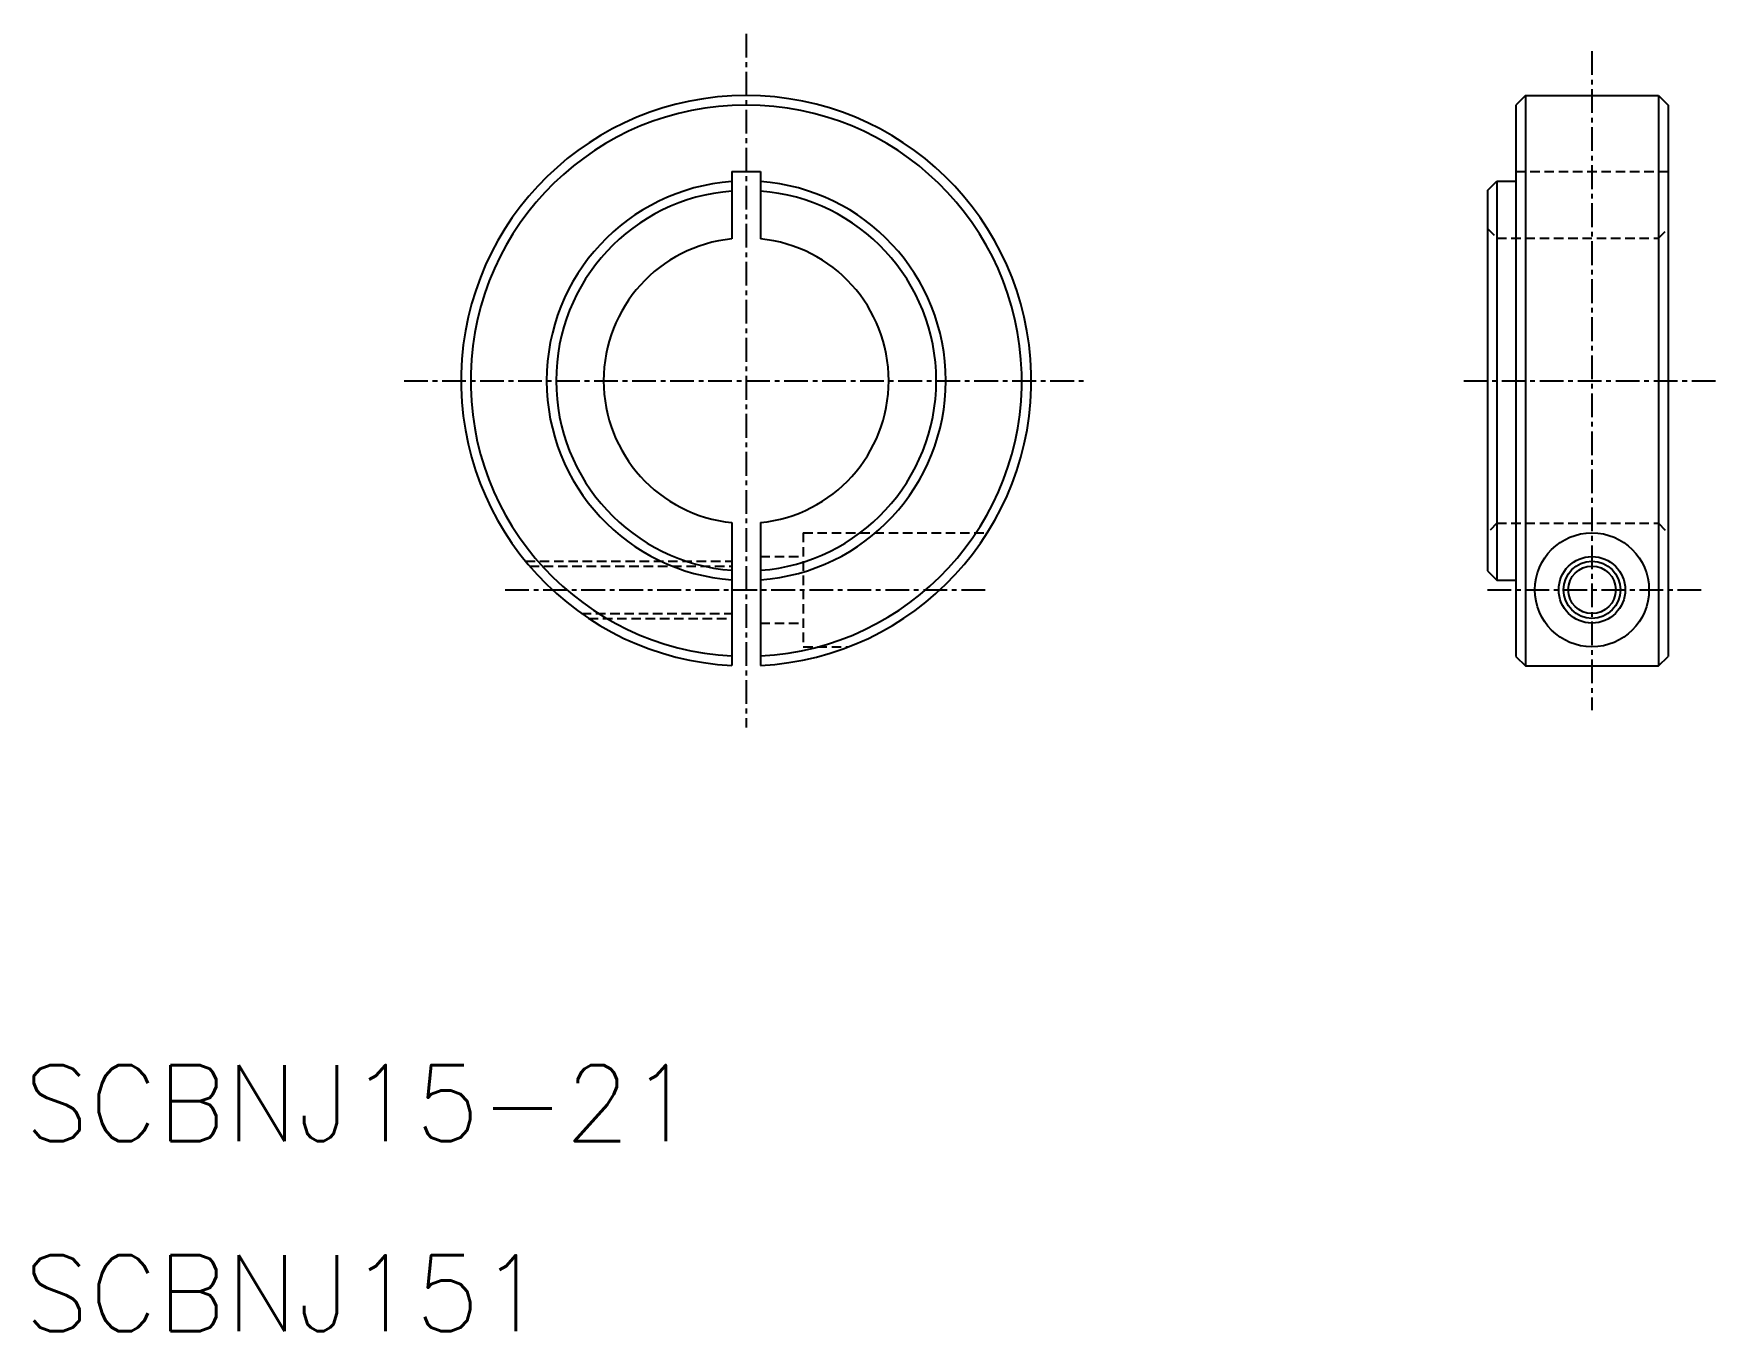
# Model space of a CAD drawing. Extents: x 10.5 to 99.3, y 10 to 78.2.
import ezdxf

# ---------------------------------------------------------------- set-up
doc = ezdxf.new("R2010")
doc.units = 0
doc.linetypes.add('CENTER', pattern=[2, 1.25, -0.25, 0.25, -0.25])
doc.linetypes.add('DASHED', pattern=[0.75, 0.5, -0.25])
doc.layers.get('0').update_dxf_attribs({"linetype": 'CONTINUOUS'})
doc.layers.add('CENTER', color=1, linetype='CENTER')
doc.styles.get("Standard").update_dxf_attribs({"font": 'txt.shx', "bigfont": 'bigfont.shx'})

msp = doc.modelspace()

# ---------------------------------------------------------------- linework, layer by layer
at = {"color": 7, "linetype": 'CONTINUOUS'}
for p, q in [((89, 75), (88.5, 74.5)), ((89, 75), (96, 75)), ((89, 75), (89, 45)), ((96, 75), (96.5, 74.5)), ((96, 75), (96, 45)), ((88.5, 74.5), (88.5, 45.5)), ((96.5, 74.5), (96.5, 45.5)), ((47.25, 71), (47.25, 67.462)), ((47.25, 71), (48.75, 71)), ((48.75, 71), (48.75, 67.462)), ((87, 70), (87.5, 70.5)), ((87.5, 70.5), (87.5, 49.5)), ((87.5, 70.5), (88.5, 70.5)), ((87, 70), (87, 50)), ((88.5, 60), (88.5, 60)), ((47.25, 52.538), (47.25, 45.019)), ((48.75, 52.538), (48.75, 45.019)), ((87, 50), (87.5, 49.5)), ((87.5, 49.5), (88.5, 49.5)), ((88.5, 45.5), (89, 45)), ((96, 45), (96.5, 45.5)), ((89, 45), (96, 45))]:
    msp.add_line(p, q, dxfattribs=at)
at = {"color": 3, "linetype": 'DASHED'}
for p, q in [((88.5, 71), (96.5, 71)), ((87, 68), (87.5, 67.5)), ((87.5, 67.5), (96, 67.5)), ((96, 67.5), (96.5, 68)), ((87.5, 52.5), (87, 52)), ((87.5, 52.5), (96, 52.5)), ((96, 52.5), (96.5, 52)), ((51, 52), (51, 46)), ((51, 52), (60.689, 52)), ((48.75, 50.75), (51, 50.75)), ((36.392, 50.5), (47.25, 50.5)), ((36.601, 50.25), (47.25, 50.25)), ((39.343, 47.75), (47.25, 47.75)), ((39.708, 47.5), (47.25, 47.5)), ((48.75, 47.25), (51, 47.25)), ((51, 46), (53.385, 46))]:
    msp.add_line(p, q, dxfattribs=at)
at = {"color": 7, "linetype": 'CONTINUOUS'}
for radius in [3, 1.75, 1.25]:
    msp.add_circle((92.5, 49), radius, dxfattribs=at)
at = {"color": 3, "linetype": 'CONTINUOUS'}
msp.add_circle((92.5, 49), 1.5, dxfattribs=at)
at = {"color": 7, "linetype": 'CONTINUOUS'}
for radius, start, end in [(15, 272.86598, 267.13402), (14.5, 272.9649, 267.0351), (10.5, 94.09604, 265.90396), (10.5, 274.09604, 85.90396), (10, 94.30122, 265.69878), (10, 274.30122, 85.69878), (7.5, 95.73917, 264.26083), (7.5, 275.73917, 84.26083)]:
    msp.add_arc((48, 60), radius, start, end, dxfattribs=at)
at = {"layer": 'CENTER', "color": 1, "linetype": 'CENTER'}
for p, q in [((48, 78.25), (48, 41.75)), ((92.5, 77.333), (92.5, 42.667)), ((30, 60), (66, 60)), ((85.75, 60), (99.25, 60)), ((35.322, 49), (60.678, 49)), ((87, 49), (98.5, 49))]:
    msp.add_line(p, q, dxfattribs=at)

# ---------------------------------------------------------------- texts
at = {"color": 7, "linetype": 'CONTINUOUS'}
for s, p in [('SCBNJ15-21', (10, 20)), ('SCBNJ151', (10, 10))]:
    msp.add_text(s, height=4, dxfattribs=at).set_placement(p)

doc.saveas('drawing.dxf')
